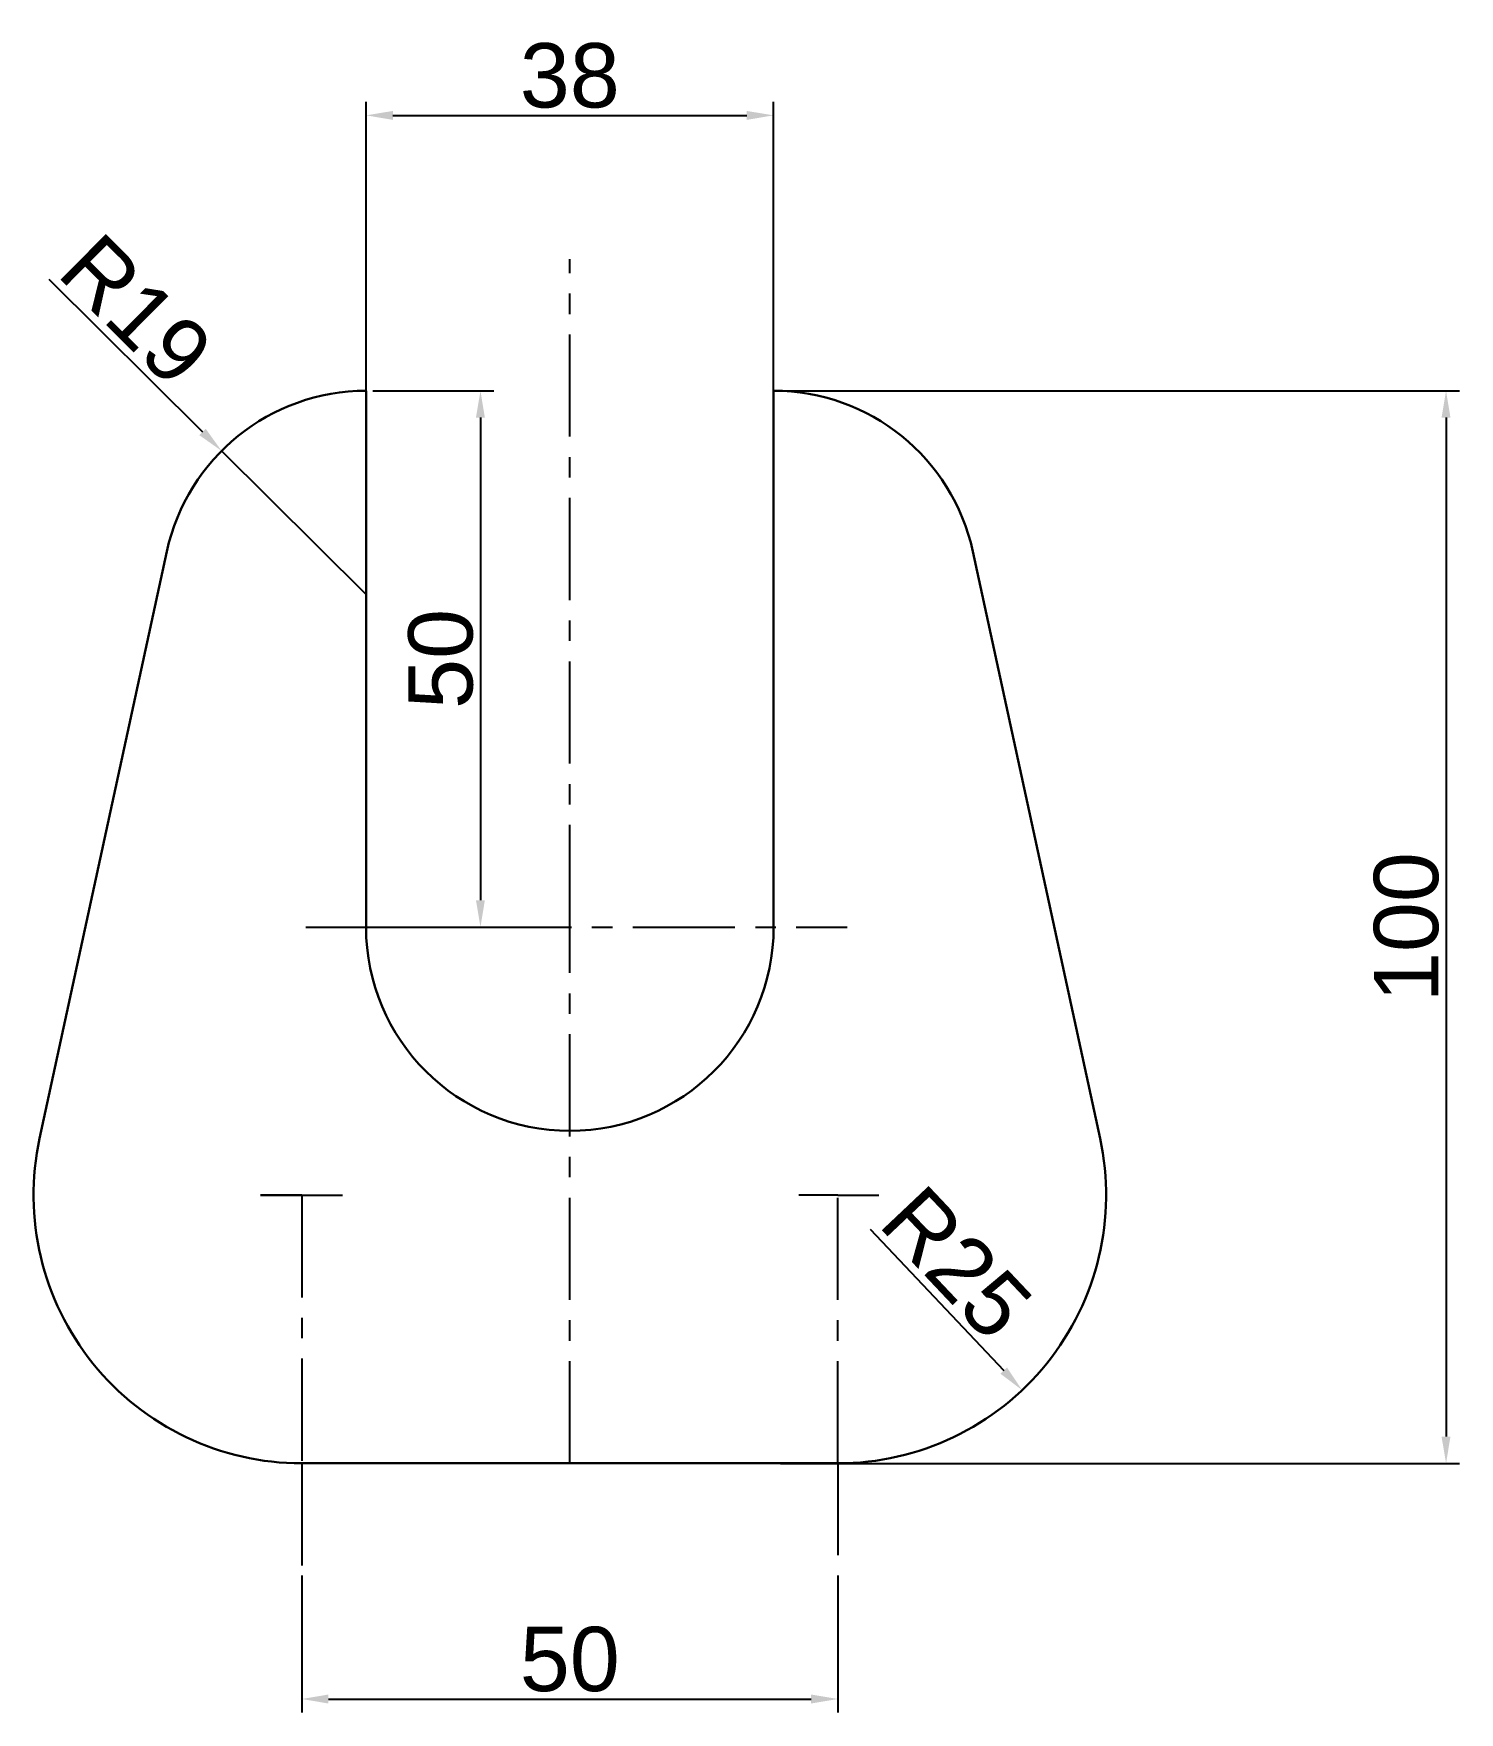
# Model space of a CAD drawing. Header units: millimetres. Extents: x 2171 to 2304, y 1747 to 1904.
import ezdxf

# ---------------------------------------------------------------- set-up
doc = ezdxf.new("R2010")
doc.units = ezdxf.units.MM
doc.header["$LTSCALE"] = 0.3
doc.linetypes.add('CENTER', pattern=[50.8, 31.75, -6.35, 6.35, -6.35])
doc.styles.get("Standard").update_dxf_attribs({"font": 'arial.ttf'})
doc.dimstyles.new('ISO-25', dxfattribs={"dimtxt": 6, "dimasz": 2.5, "dimexe": 1.25, "dimexo": 0.625, "dimtad": 1, "dimtxsty": 'Standard', "dimcen": 2.5, "dimadec": 0, "dimazin": 0, "dimtfac": 1, "dimtmove": 0, "dimatfit": 3, "dimfxl": 1, "dimarcsym": 0})

# ---------------------------------------------------------------- blocks, each defined once
blk = doc.blocks.new('*D1')
at = {"color": 0, "lineweight": -2, "transparency": 16777216}
for p, q in [((2196.35, 1759.74), (2196.35, 1746.99)), ((2246.35, 1759.74), (2246.35, 1746.99)), ((2198.85, 1748.24), (2243.85, 1748.24))]:
    blk.add_line(p, q, dxfattribs=at)
at = {"color": 0, "transparency": 16777216}
for points in [[(2198.85, 1748.66), (2198.85, 1747.82), (2196.35, 1748.24)], [(2243.85, 1748.66), (2243.85, 1747.82), (2246.35, 1748.24)]]:
    blk.add_solid(points, dxfattribs=at)
at = {"layer": 'Defpoints', "color": 0, "transparency": 16777216}
for p in [(2196.35, 1760.37), (2246.35, 1760.37), (2246.35, 1748.24)]:
    blk.add_point(p, dxfattribs=at)
at = {"color": 0, "transparency": 16777216, "insert": (2221.35, 1751.93), "char_height": 6, "attachment_point": 5}
blk.add_mtext('50', dxfattribs=at)
blk = doc.blocks.new('*D2')
at = {"color": 0, "lineweight": -2, "transparency": 16777216}
blk.add_line((2249.35, 1792.04), (2261.81, 1778.86), dxfattribs=at)
at = {"color": 0, "transparency": 16777216}
blk.add_solid([(2262.11, 1779.15), (2261.5, 1778.57), (2263.52, 1777.04)], dxfattribs=at)
at = {"layer": 'Defpoints', "color": 0, "transparency": 16777216}
for p in [(2246.35, 1795.21), (2263.52, 1777.04)]:
    blk.add_point(p, dxfattribs=at)
at = {"color": 0, "transparency": 16777216, "insert": (2257.4, 1788.89), "char_height": 6, "attachment_point": 5, "rotation": 313.3821}
blk.add_mtext('R25', dxfattribs=at)
blk = doc.blocks.new('*D3')
at = {"color": 0, "lineweight": -2, "transparency": 16777216}
for p, q in [((2172.78, 1880.61), (2187.11, 1866.37)), ((2202.35, 1851.21), (2188.88, 1864.61))]:
    blk.add_line(p, q, dxfattribs=at)
at = {"color": 0, "transparency": 16777216}
blk.add_solid([(2187.4, 1866.67), (2186.81, 1866.07), (2188.88, 1864.61)], dxfattribs=at)
at = {"layer": 'Defpoints', "color": 0, "transparency": 16777216}
for p in [(2188.88, 1864.61), (2202.35, 1851.21)]:
    blk.add_point(p, dxfattribs=at)
at = {"color": 0, "transparency": 16777216, "insert": (2180.91, 1877.73), "char_height": 6, "attachment_point": 5, "rotation": 315.17}
blk.add_mtext('R19', dxfattribs=at)
blk = doc.blocks.new('*D4')
at = {"color": 0, "lineweight": -2, "transparency": 16777216}
for p, q in [((2240.98, 1870.21), (2304.3, 1870.21)), ((2303.05, 1867.71), (2303.05, 1772.71)), ((2240.98, 1770.21), (2304.3, 1770.21))]:
    blk.add_line(p, q, dxfattribs=at)
at = {"color": 0, "transparency": 16777216}
for points in [[(2302.63, 1867.71), (2303.46, 1867.71), (2303.05, 1870.21)], [(2302.63, 1772.71), (2303.46, 1772.71), (2303.05, 1770.21)]]:
    blk.add_solid(points, dxfattribs=at)
at = {"layer": 'Defpoints', "color": 0, "transparency": 16777216}
for p in [(2240.35, 1870.21), (2240.35, 1770.21), (2303.05, 1770.21)]:
    blk.add_point(p, dxfattribs=at)
at = {"color": 0, "transparency": 16777216, "insert": (2299.36, 1820.21), "char_height": 6, "attachment_point": 5, "rotation": 90}
blk.add_mtext('100', dxfattribs=at)
blk = doc.blocks.new('*D5')
at = {"color": 0, "lineweight": -2, "transparency": 16777216}
for p, q in [((2202.35, 1870.84), (2202.35, 1897.14)), ((2240.35, 1870.84), (2240.35, 1897.14)), ((2204.85, 1895.89), (2237.85, 1895.89))]:
    blk.add_line(p, q, dxfattribs=at)
at = {"color": 0, "transparency": 16777216}
for points in [[(2204.85, 1896.3), (2204.85, 1895.47), (2202.35, 1895.89)], [(2237.85, 1896.3), (2237.85, 1895.47), (2240.35, 1895.89)]]:
    blk.add_solid(points, dxfattribs=at)
at = {"layer": 'Defpoints', "color": 0, "transparency": 16777216}
for p in [(2240.35, 1895.89), (2202.35, 1870.21), (2240.35, 1870.21)]:
    blk.add_point(p, dxfattribs=at)
at = {"color": 0, "transparency": 16777216, "insert": (2221.35, 1899.58), "char_height": 6, "attachment_point": 5}
blk.add_mtext('38', dxfattribs=at)
blk = doc.blocks.new('*D6')
at = {"color": 0, "lineweight": -2, "transparency": 16777216}
for p, q in [((2202.98, 1870.21), (2214.27, 1870.21)), ((2213.02, 1867.71), (2213.02, 1822.71)), ((2202.98, 1820.21), (2214.27, 1820.21))]:
    blk.add_line(p, q, dxfattribs=at)
at = {"color": 0, "transparency": 16777216}
for points in [[(2212.6, 1867.71), (2213.43, 1867.71), (2213.02, 1870.21)], [(2212.6, 1822.71), (2213.43, 1822.71), (2213.02, 1820.21)]]:
    blk.add_solid(points, dxfattribs=at)
at = {"layer": 'Defpoints', "color": 0, "transparency": 16777216}
for p in [(2202.35, 1870.21), (2202.35, 1820.21), (2213.02, 1820.21)]:
    blk.add_point(p, dxfattribs=at)
at = {"color": 0, "transparency": 16777216, "insert": (2209.33, 1845.21), "char_height": 6, "attachment_point": 5, "rotation": 90}
blk.add_mtext('50', dxfattribs=at)

msp = doc.modelspace()

# ---------------------------------------------------------------- linework, layer by layer
for p, q in [((2202.353, 1870.213), (2202.353, 1882.379)), ((2240.353, 1870.213), (2240.353, 1881.999)), ((2196.353, 1795.213), (2192.511, 1795.213))]:
    msp.add_line(p, q)
at = {"linetype": 'CENTER'}
for p, q in [((2221.353, 1820.213), (2221.353, 1882.495)), ((2196.745, 1820.213), (2247.197, 1820.213)), ((2221.353, 1770.213), (2221.353, 1820.213)), ((2192.511, 1795.213), (2200.149, 1795.213)), ((2196.353, 1795.213), (2196.353, 1770.213)), ((2246.353, 1795.213), (2242.705, 1795.213)), ((2246.353, 1770.213), (2246.353, 1795.213)), ((2246.353, 1795.213), (2250.161, 1795.213)), ((2196.353, 1770.213), (2196.353, 1760.366)), ((2246.353, 1770.213), (2246.353, 1761.647))]:
    msp.add_line(p, q, dxfattribs=at)
at = {"lineweight": 30}
for p, q in [((2202.353, 1820.213), (2202.353, 1870.213)), ((2240.353, 1820.213), (2240.353, 1870.213)), ((2171.921, 1800.509), (2183.784, 1855.238)), ((2270.786, 1800.509), (2258.922, 1855.238)), ((2196.353, 1770.213), (2246.353, 1770.213))]:
    msp.add_line(p, q, dxfattribs=at)
for centre, radius, start, end in [((2202.353, 1851.213), 19, 90, 167.76899), ((2240.353, 1851.213), 19, 12.23101, 90), ((2221.353, 1820.213), 19, 180, 0), ((2196.353, 1795.213), 25, 167.76899, 270), ((2246.353, 1795.213), 25, 270, 12.23101)]:
    msp.add_arc(centre, radius, start, end, dxfattribs=at)

# ---------------------------------------------------------------- dimensions: what is measured, and where the dimension line sits
for base, p1, p2, picture, middle in [((2240.353, 1895.887), (2202.353, 1870.213), (2240.353, 1870.213), '*D5', (2221.353, 1899.577)), ((2246.353, 1748.239), (2196.353, 1760.366), (2246.353, 1760.366), '*D1', (2221.353, 1751.927))]:
    dim = msp.add_linear_dim(base=base, p1=p1, p2=p2, dimstyle='ISO-25')
    dim.commit()
    dim.dimension.update_dxf_attribs({"geometry": picture, "text_midpoint": middle})
for center, mpoint, picture, middle in [((2202.353, 1851.213), (2188.878, 1864.608), '*D3', (2178.31, 1875.114)), ((2246.353, 1795.213), (2263.525, 1777.043), '*D2', (2254.722, 1786.357))]:
    dim = msp.add_radius_dim(center=center, mpoint=mpoint, dimstyle='ISO-25')
    dim.commit()
    dim.dimension.update_dxf_attribs({"geometry": picture, "text_midpoint": middle, "dimtype": 164})
for base, p1, p2, picture, middle in [((2213.015, 1820.213), (2202.353, 1870.213), (2202.353, 1820.213), '*D6', (2209.327, 1845.213)), ((2303.046, 1770.213), (2240.353, 1870.213), (2240.353, 1770.213), '*D4', (2299.358, 1820.213))]:
    dim = msp.add_linear_dim(base=base, p1=p1, p2=p2, angle=90, dimstyle='ISO-25')
    dim.commit()
    dim.dimension.update_dxf_attribs({"geometry": picture, "text_midpoint": middle})

doc.saveas('drawing.dxf')
